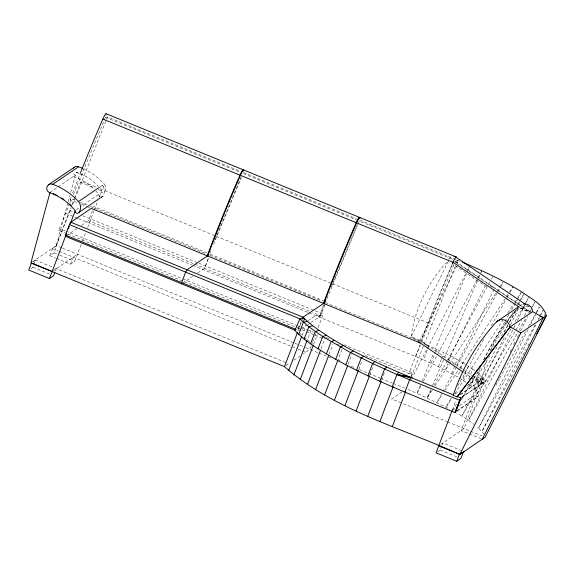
<?xml version="1.0" encoding="UTF-8"?>
<svg xmlns="http://www.w3.org/2000/svg" width="575" height="575" viewBox="0 0 575 575"><rect width="100%" height="100%" fill="white"/><g stroke="black" fill="none" stroke-linecap="round" stroke-linejoin="round"><path stroke-width="0.43" stroke-dasharray="2.88 2.16" d="M32.322 261.941L56.285 245.626L67.929 202.63M68.159 201.768L69.791 195.752M70.718 192.309L76.13 172.32A44.9 43.772 55.8 0 1 83.612 175.167L85.984 176.41A44.9 43.772 55.8 0 1 98.368 186.595M30.82 268.654L32.89 267.246L35.578 260.202L31.438 263.019M49.802 255.724L52.498 248.688L56.724 245.805L54.036 252.849L49.802 255.724L55.595 258.096M61.69 247.839L56.285 245.626L70.682 207.927M71.947 204.614L74.161 198.813M74.477 197.987L80.486 182.246L81.894 181.283L96.83 187.393M55.373 271.012L56.271 268.662M56.422 258.434L70.495 264.191L73.183 257.147M92.316 210.702L88.521 220.649L193.933 263.774M70.495 264.191L74.721 261.309L81.255 244.21M82.534 240.853L85.733 232.472M87.659 227.441L93.969 210.91M94.278 210.091L98.016 200.316M99.259 197.053L101.617 190.886A44.9 43.772 55.8 0 0 100.05 188.693M208.301 258.391L204.506 268.338L309.091 311.125M197.728 272.945L204.729 268.187L208.524 258.247M301.235 321.281L297.843 330.179A4.981 0.625 -67.8 0 0 297.685 331.308M301.056 323.121L297.893 331.408L300.811 329.425M302.069 335.477L305.864 325.536M309.415 341.392L307.316 339.847L311.118 329.906M319.039 317.012L324.415 302.932M324.796 303.284L319.736 316.537L316.25 315.114L308.265 320.555M324.825 305.102L320.706 315.876L312.405 312.477M311.097 345.992L309.817 349.348L303.384 353.733M311.42 345.158L312.376 342.643M312.699 341.802L314.618 336.77M314.942 335.937L315.898 333.421M318.14 327.549L323.265 314.137L314.963 310.744M313.598 344.49L317.4 334.549M321.181 348.536L325.292 337.762M329.044 354.423L332.839 344.482M341.881 349.693L338.078 359.641L340.35 360.863M348.213 364.133L352.008 354.186M358.728 369.517L362.207 360.403M369.854 374.922L373.657 364.974M381.505 380.298L384.991 371.184M364.902 355.566L408.875 373.563L421.029 342.456M411.226 376.33L412.505 372.981M459.447 371.896L457.549 376.869L438.473 366.692L423.545 359.857L428.921 345.776L424.192 343.785M431.178 363.256L435.289 352.482M435.606 351.656L436.554 349.169L428.921 345.776M438.473 366.692L441.32 359.238M441.636 358.405L443.85 352.604L436.554 349.169M445.352 370.135L447.882 363.501M448.198 362.674L450.728 356.047L443.85 352.604M451.734 373.534L457.111 359.454L450.728 356.047M460.712 368.582L462.925 362.782L457.111 359.454M465.944 382.282L462.731 380.089L468.107 366.002L465.887 364.622M452.432 409.802L455.91 400.689M437.446 451.893L440.206 450.009L441.701 446.099M442.003 445.316L442.894 442.966L461.1 450.412M468.812 379.018L472.607 369.078L468.107 366.002M459.36 405.698L477.487 393.365L473.973 388.743L470.99 386.055L474.792 376.115M473.973 388.743L479.356 374.656L476.97 372.507M476.15 391.187L481.527 377.099L479.356 374.656M481.527 377.099L482.863 379.277L464.039 428.576L440.824 444.374M457.046 411.075L478.062 396.764L483.438 382.677L476.165 379.708A210.457 205.189 55.8 0 1 480.506 367.899M67.023 233.709L58.729 230.309L69.546 203.593M56.285 245.626L71.264 207.992M72.594 204.65L74.585 199.647M74.922 198.813L107.511 116.941L240.264 171.257M411.19 376.92L455.357 265.966M456.672 262.667L457.657 260.195L455.997 259.512M452.094 264.579L420.929 341.327A210.457 26.285 -67.8 0 1 450.146 268.92L452.051 264.522M420.426 385.077L417.012 393.329L448.299 408.358M422.136 380.952L433.406 353.711M434.772 350.405L466.878 272.809M467.223 271.982L469.272 267.03M69.884 202.781L71.566 198.742L76.439 200.732M73.277 194.623L105.505 117.264L107.511 116.941M214.849 240.019L218.277 231.79M218.622 230.963L241.248 176.647M209.803 253.367L211.514 249.255M213.577 244.318L241.342 177.653M331.394 286.738L336.878 273.571M337.223 272.744L357.449 224.185M327.031 298.439L359.26 221.073L453.165 259.49M308.926 312.879L415.653 356.536L420.368 345.223M421.712 341.988L454.02 264.442M432.141 390.382L427.218 397.893L430.74 389.692M432.501 385.588L444.116 358.505M444.468 357.686L478.278 278.904M478.63 278.077L480.391 273.973M480.743 273.154L481.448 271.515M514.92 325.594L468.503 420.339L474.095 424.357M517.277 320.778L525.931 303.111M526.326 302.306L529.079 296.686M448.356 261.294L411.118 336.777L414.359 338.984L423.279 342.427M462.494 369.013L420.03 340.228L457.276 264.744M448.579 360.022L485.135 285.926L452.432 263.752M494.054 289.369L456.701 365.082L452.647 363.515M471.687 377.84L481.189 384.28L504.958 336.095M510.507 324.853L518.822 307.992M510.075 351.965L511.671 348.745M513.669 344.727L515.272 341.507M517.27 337.482L518.866 334.269M520.468 331.049L527.663 316.573M530.064 311.743L532.062 307.718M532.464 306.921L534.858 302.091L532.184 306.77M528.058 329.568L478.601 428.102L484.172 434.571M530.473 324.76L536.101 313.548M536.504 312.743L539.321 307.136M535.95 324.544L481.979 431.516L526.125 349.176M538.768 318.952L539.58 317.357M539.982 316.559L543.202 310.177L540.593 314.877M497.052 346.79L461.905 416.092L468.503 420.339L518.571 331.049M504.325 332.451L507.962 325.285M509.579 322.101L515.638 310.155M518.463 304.577L520.49 300.596M520.893 299.798L524.12 293.423M411.348 379.313L426.923 349.039M427.333 348.242L465.858 273.348M467.497 270.164L468.726 267.77M420.771 386.213L417.012 393.329L407.244 389.217M423.279 381.462L437.489 354.559M437.913 353.769L479.291 275.439M480.966 272.277L481.8 270.696M527.828 346.013L529.101 343.634M543.957 315.927L544.805 314.345M427.218 397.893L431.458 390.037M434.01 385.322L447.177 360.956M447.602 360.166L487.938 285.495M488.369 284.711L490.913 279.996M491.338 279.206L493.034 276.065M534.994 325.098L478.601 428.102L476.021 425.96M538.006 319.599L538.868 318.025M456.385 367.13L436.921 402.514L442.333 394.292M456.816 366.34L497.461 292.431M497.893 291.64L500.487 286.925M500.918 286.134L503.513 281.419M495.815 385.272L499.287 379.018M499.725 378.235L525.787 331.329M528.396 326.643L535.778 313.353M536.216 312.57L539.257 307.1M450.807 398.518L446.013 407.122L451.907 398.137M457.779 386.005L484.783 337.518M491.316 325.788L506.568 298.418M506.999 297.634L509.615 292.941M510.047 292.165L513.101 286.688L509.658 291.92M519.009 330.266L526.039 317.738M528.669 313.037L531.746 307.553M462.293 397.562L474.605 375.626M483.402 359.957L504.505 322.352M504.943 321.569L508.904 314.518M511.542 309.817L516.817 300.416M517.256 299.632L521.216 292.582M511.074 328.684L461.905 416.092L456.636 412.994M515.027 321.662L528.195 298.245M461.215 400.071L480.362 367.612M489.936 351.382L506.798 322.791M507.258 322.022L513.18 311.973M517.284 305.016L519.11 301.925M519.563 301.156L523.214 294.968M489.9 355.53L475.309 380.291L484.222 383.741L521.611 320.289M501.299 336.181L509.048 323.028M509.5 322.259L518.168 307.553M524.35 315.646L527.541 310.227L519.433 307.093M435.088 385.875L449.37 364.083M449.858 363.328L496.132 292.689M496.628 291.942L499.086 288.183M499.582 287.428L503.024 282.174M454.854 393.638L502.988 320.253M507.905 312.764L514.287 303.032M514.783 302.285L517.234 298.54M517.73 297.793L521.654 291.798M444.784 390.554L459.037 368.884M459.533 368.137L509.17 292.668M452.115 410.636L456.909 403.549M477.487 393.365L486.112 380.607L479.076 377.725L467.382 385.681M516.285 309.774L514.704 311.549A210.457 205.189 55.8 0 0 507.409 320.57M50.003 192.388L57.313 187.407M58.046 186.911L75.375 175.109A4.557 4.442 55.8 0 1 72.551 171.537M76.612 202.393L70.107 199.733L71.566 198.742M100.079 186.868L104.226 184.043L105.448 185.725A5.204 5.074 55.8 0 1 100.819 192.977L82.024 205.771M100.855 197.513L103.018 196.039A9.717 9.473 55.8 0 0 103.471 187.076L105.448 185.725M76.173 209.753L81.291 206.267M100.841 197.764L102.285 196.779M92.69 207.381L93.897 206.562L206.784 252.741M66.211 235.836L77.151 228.39M81.528 225.407L90.857 219.053M52.814 271.012L77.409 254.272M210.105 254.1L323.596 300.775M182.419 283.374L192.625 276.424M297.325 328.002L300.243 326.011M301.537 328.929L307.373 324.954M308.099 324.458L310.284 322.97M311.018 322.474L323.265 314.137M285.854 365.664L288.672 363.745L287.011 363.062M293.825 360.238L299.704 356.234M401.99 391.898L391.632 398.949L446.761 421.504M455.141 394.019L460.18 390.59M460.367 394.594L482.863 379.277M460.438 394.622L482.935 379.306M462.185 396.894L486.112 380.607M460.97 397.972L483.438 382.677M452.841 410.14L455.012 408.66M456.816 410.974L477.832 396.671M58.729 230.309L62.625 229.691L65.119 230.704M408.875 373.563L412.778 372.938L343.908 344.763M455.033 261.79L457.463 262.732L529.762 311.736M454.825 261.884L458.067 263.142M490.683 286.429L494.737 287.996M485.135 285.926L486.759 286.551M519.843 307.611L522.33 309.293L528.813 311.801M420.03 340.228L411.118 336.777A110.767 85.747 -55.9 0 1 448.586 260.274M423.617 343.368L426.046 344.303M425.931 345.173L429.173 346.43M243.584 172.615L356.428 218.78M359.749 220.139L455.17 259.174M105.505 117.264L240.127 172.335M357.995 220.556L243.06 173.535A7.791 0.97 -67.8 0 0 243.397 172.392M520.023 308.078L530.668 312.433M76.13 172.32L85.474 176.144M100.151 188.751L215.481 235.937M216.315 236.275L331.646 283.461M332.479 283.798L432.048 324.537M80.486 182.246L95.112 188.226M98.361 189.556L101.617 190.886M80.507 202.4L87.005 205.059M90.253 206.389L206.188 253.819M209.94 255.35L321.569 301.02M325.321 302.551L420.081 341.32M81.485 204.384L86.365 206.382M87.177 206.713L89.614 207.712M69.726 210.414L72.982 211.744M82.728 215.733L197.929 262.861M198.763 263.199L314.13 310.399M194.767 264.112L204.729 268.187M65.507 213.289L77.697 218.277M78.509 218.608L192.043 265.061M192.877 265.398L308.099 312.534M478.062 396.764L474.576 395.341L461.136 430.553L468.445 433.543M65.945 231.049L182.11 278.573M182.936 278.911L295.787 325.076M296.614 325.414L306.568 329.489M307.402 329.827L313.21 332.206M326.485 337.633L329.806 338.991M67.857 234.047L296.865 327.736M297.692 328.073L301.012 329.432M301.839 329.77L314.288 334.866M315.122 335.203L322.582 338.258M336.691 344.03L340.838 345.726M62.517 248.177L294.048 342.894M294.874 343.239L299.029 344.935M299.855 345.273L304.836 347.314M305.67 347.652L318.076 352.727M318.902 353.064L331.286 358.132M351.109 366.239L355.235 367.928M359.361 369.617L380.01 378.062M380.837 378.4L392.394 383.13M393.221 383.467L404.778 388.197M52.052 248.501L58.291 251.052M59.117 251.39L297.289 348.831M298.116 349.169L305.591 352.231M54.036 252.849L59.002 254.876M59.829 255.221L74.721 261.309M447.58 421.842L469.725 430.898M470.537 431.236L481.915 435.886M469.257 433.873L480.635 438.531M35.14 260.022L53.784 267.648M54.611 267.986L286.185 362.724M32.89 267.246L49.443 274.016M440.206 450.009L456.758 456.78M415.653 356.536L423.545 359.857M460.115 261.23L457.657 260.195L455.659 260.511A7.791 0.97 -67.8 0 0 455.997 259.368M462.925 362.782L465.146 364.162M459.03 377.789L462.731 380.089M530.287 311.902L455.048 261.97L457.657 260.195A6.296 4.873 -55.9 0 1 457.463 262.732M526.88 305.275L529.834 307.273A6.296 4.873 -55.9 0 0 522.33 309.293M463.22 369.502L471.91 375.396M472.636 375.885L484.222 383.741M463.716 372.435L470.961 377.344M472.607 369.078L475.115 371.004M468.481 384.129L470.99 386.055M304.038 337.115L307.316 339.847M300.279 333.737L301.473 334.894M102.242 185.394L103.471 187.076M83.361 168.741A64.752 63.135 55.8 0 1 104.226 184.043M103.018 196.039A2.307 2.25 55.8 0 1 100.762 197.088M100.251 196.945A2.307 2.25 55.8 0 1 98.835 194.328A55.933 54.532 55.8 0 0 95.939 191.029M481.189 384.28A110.767 85.747 -55.9 0 1 486.946 359.727M490.719 349.916A110.767 85.747 -55.9 0 1 506.072 322.87M506.553 322.208A110.767 85.747 -55.9 0 1 519.225 307.187M484.035 359.655A210.457 205.189 55.8 0 1 505.799 322.704M73.392 176.46A55.933 54.532 55.8 0 1 93.452 188.564M70.107 199.733A210.457 26.285 -67.8 0 1 71.048 197.225M72.637 193.042A210.457 26.285 -67.8 0 1 80.198 173.571M106.08 115.158A7.791 0.97 -67.8 0 1 105.843 116.121M519.455 306.216A7.791 7.597 55.8 0 1 521.884 304.534M448.55 259.282A6.296 4.873 -55.9 0 1 451.691 256.838"/><path stroke-width="0.86" d="M298.763 334.542L304.628 318.651L299.884 318.859L69.446 224.588L65.442 235.082A5.003 0.625 -67.8 0 0 65.485 236.332L294.407 329.985C305.519 342.111 321.267 350.851 335.685 359.31C373.743 380.6 414.683 395.967 454.897 412.534L455.594 412.059L460.97 397.972L457.492 396.549L457.01 396.879M49.436 278.523L52.124 271.479L31.438 263.019L28.75 270.063L49.436 278.523L53.576 275.705L54.776 272.579M66.434 233.845L52.124 271.479M68.332 228.872L69.28 226.385M70.229 223.905L75.138 211.054M462.573 262.265C482.885 270.789 502.866 280.262 521.654 291.798C530.502 298.468 543.26 304.038 546.25 315.639L485.171 437.216L459.792 454.487C401.005 427.671 334.118 410.112 284.445 366.62L297.57 332.249M288.621 370.688L301.746 336.317M304.146 339.02L308.825 326.772L312.699 325.766C342.614 347.911 376.941 363.134 411.053 377.552L396.937 374.533L372.614 363.572L350.427 352.511L322.712 336.526L308.825 326.772L299.884 318.859L294.767 330.647M293.875 375.058L307 340.688M310.586 343.778L315.265 331.531L318.981 330.402M300.157 379.701L313.282 345.331M318.033 348.773L322.712 336.526L326.241 335.275M307.417 384.574L320.541 350.197M326.42 353.963L331.099 341.715L334.427 340.342M315.596 389.634L328.728 355.264M335.685 359.31L340.364 347.063L343.462 345.553M324.638 394.853L337.762 360.475M345.748 364.766L350.427 352.511L353.273 350.872M334.449 400.171L347.58 365.793M356.529 370.286L361.201 358.031L363.788 356.256M344.964 405.555L358.412 370.343M367.935 375.82L372.614 363.572L374.922 361.661M356.098 410.96L369.538 375.748M379.881 381.34L384.553 369.085L386.573 367.044M367.748 416.336L381.189 381.124M392.258 386.781L396.937 374.533L398.647 372.356M379.823 421.647L393.271 386.436M404.901 392.078L409.58 379.831L410.974 377.516L453.704 394.996L453.215 395.327L457.082 396.908L510.19 326.909L520.878 332.911L546.25 315.639L536.734 333.874M392.229 426.851L405.677 391.64M452.115 410.636L436.066 452.827L456.751 461.294L460.891 458.476L463.587 451.433L464.025 451.612M454.897 412.534L459.576 400.286L460.97 397.972M460.74 397.878L455.594 412.059M456.751 461.294L459.447 454.25L461.517 452.841M452.432 263.752L453.014 262.308A7.791 0.97 -67.8 0 1 456.349 257.672M325.91 299.906L324.882 302.371L323.423 303.363A210.457 26.285 -67.8 0 1 356.177 222.697A7.791 0.97 -67.8 0 1 359.519 218.054M452.374 263.796L453.014 262.308L356.615 222.877A210.457 26.285 -67.8 0 0 323.862 303.543M459.792 454.487L520.878 332.911M482.26 439.199L543.346 317.623L532.658 311.621A7.791 7.597 55.8 0 0 523.308 304.096M457.082 396.908L509.709 327.24L532.658 311.621M48.379 184.898L74.153 167.361M100.129 198.001L79.228 212.232A2.307 2.25 55.8 0 1 75.045 210.522A55.933 54.532 55.8 0 0 49.608 192.654A4.557 4.442 55.8 0 1 47.021 186.76A4.557 4.442 55.8 0 1 52.799 184.295L78.574 166.75A64.752 63.135 55.8 0 1 82.57 168.382M49.608 192.654L50.003 192.388L30.913 262.897L284.445 366.62M52.799 184.295A64.752 63.135 55.8 0 1 78.459 201.588L99.36 187.357M69.446 224.588A5.146 0.64 -67.8 0 1 70.862 222.245L91.238 208.373L420.26 342.98L462.99 371.946M208.675 254.833L207.223 255.825A210.457 26.285 -67.8 0 1 239.976 175.152A7.791 0.97 -67.8 0 1 243.189 171.257M207.438 255.918L187.069 269.783A5.146 0.64 -67.8 0 0 185.653 272.126L181.635 282.634A5.003 0.625 -67.8 0 0 181.578 283.899L181.686 283.87M301.918 317.939L323.646 303.456M453.215 395.327A210.457 205.189 55.8 0 1 496.505 321.842L518.621 306.784M438.668 445.848L459.885 454.43M303.442 322.287L307.445 321.389L312.699 325.766M459.576 400.286L396.937 374.533L408.379 376.431M396.937 374.533L410.967 377.531L403.391 375.913M407.402 376.546L410.967 377.531L409.371 376.927M106.095 113.706L243.203 169.798M243.642 169.984L359.404 217.343M359.849 217.522L456.241 256.96M80.493 172.816A210.457 26.285 -67.8 0 1 102.868 119.061L239.976 175.152M207.661 256.004A210.457 26.285 -67.8 0 1 240.415 175.332L356.177 222.697M540.04 316.264L543.346 317.623M324.199 302.838L324.638 303.018M70.862 222.245L303.269 317.328L307.445 321.389M65.442 235.082L296.183 329.497M456.054 257.262L525.406 304.268M452.82 262.178L519.225 307.187M418.384 341.708L420.26 342.98M78.459 201.588L79.681 203.27A9.717 9.473 55.8 0 1 79.228 212.232M302.277 318.823A5.146 0.64 -67.8 0 1 303.269 317.328M496.505 321.842A7.791 7.597 55.8 0 1 509.709 327.24M73.348 168.195A4.557 4.442 55.8 0 1 78.574 166.75M454.042 256.486A6.296 4.873 -55.9 0 1 455.113 256.738M240.415 175.332A7.791 0.97 -67.8 0 1 243.75 170.696M356.615 222.877A7.791 0.97 -67.8 0 1 359.957 218.234M53.259 193.624A55.933 54.532 55.8 0 1 54.855 194.321M55.646 194.688A55.933 54.532 55.8 0 1 57.212 195.464M61.762 198.066A55.933 54.532 55.8 0 1 63.94 199.525M70.057 204.484A55.933 54.532 55.8 0 1 71.322 205.699M102.868 119.061A7.791 0.97 -67.8 0 1 106.21 113.929"/></g></svg>
